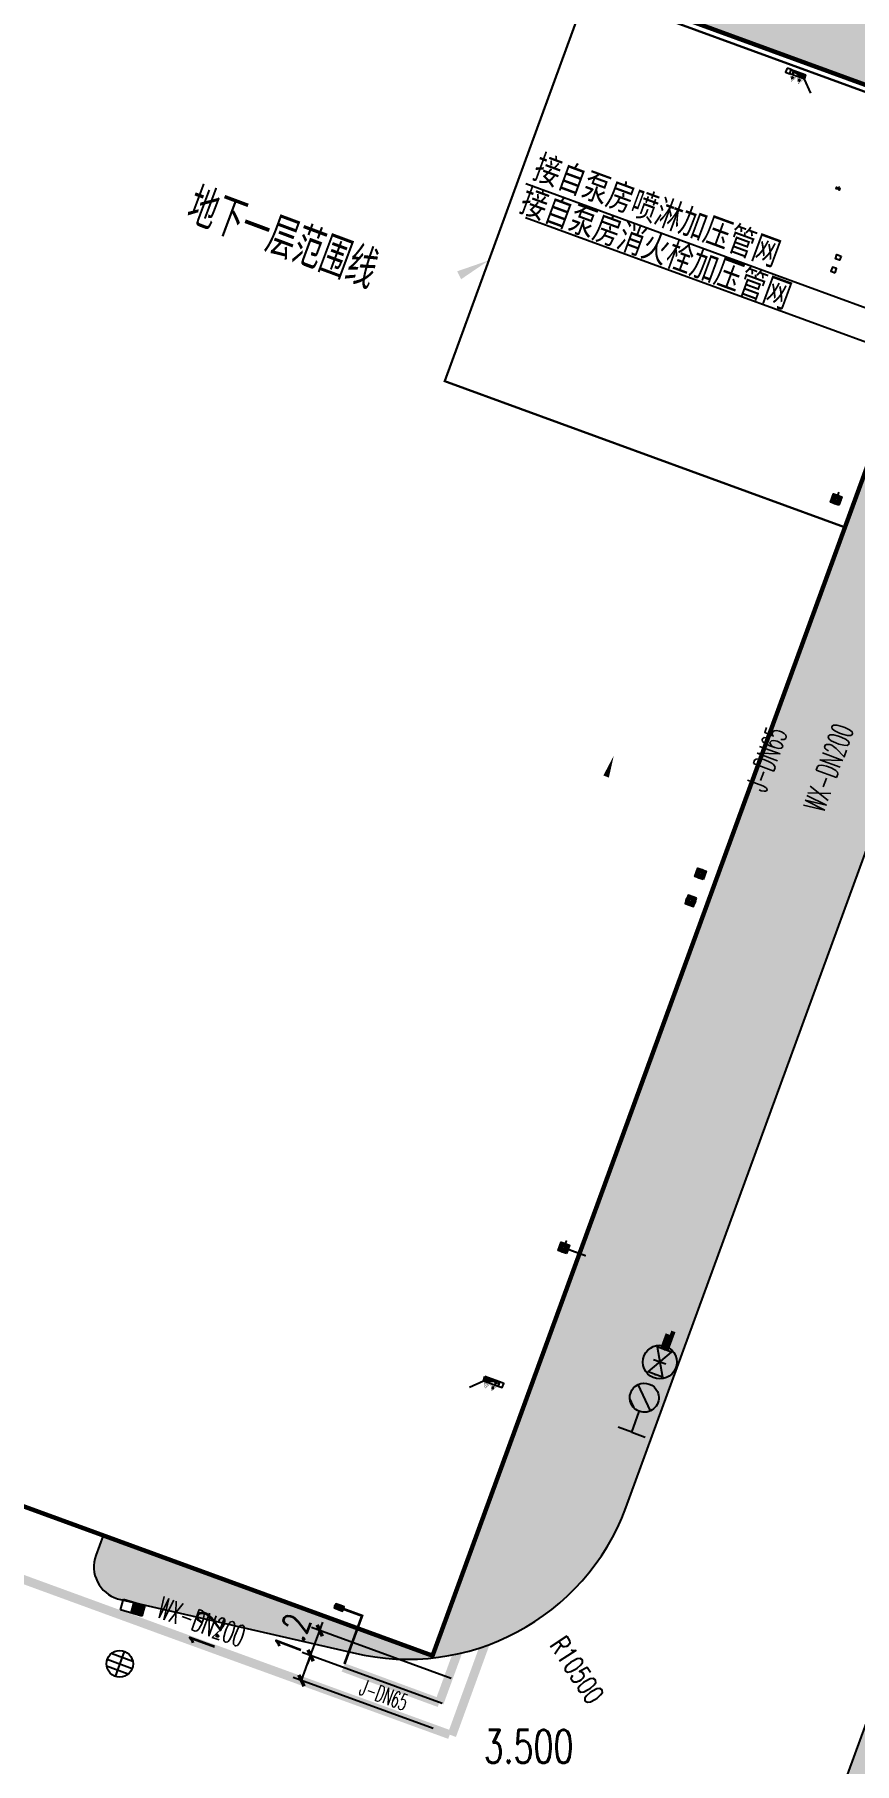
# Model space of a CAD drawing. Extents: x -11 to 40589024741, y -2 to 3380586937.
# Drawn here: x 40588239671 to 40588276614, y 3380133046 to 3380210975 of the extents above; entities that cross this region are included whole.
import ezdxf

# ---------------------------------------------------------------- set-up
doc = ezdxf.new("R2010")
doc.units = 0
doc.header["$LTSCALE"] = 10
doc.header["$MEASUREMENT"] = 0
doc.linetypes.add('DASH', pattern=[0.35, 0.25, -0.1])
doc.layers.get('Defpoints').update_dxf_attribs({"color": 210})
for name, color, linetype in [('0-WALL', 252, 'Continuous'), ('1-单体雨水', 131, 'Continuous'), ('DIM_污水', 2, 'Continuous'), ('EQUIP_消火栓', 7, 'Continuous'), ('EVALVE_喷淋', 7, 'Continuous'), ('FM_ZF消防', 1, 'Continuous'), ('Gps-ZF雨水', 4, 'TG_Y'), ('SB_ZF消火栓', 10, 'Continuous'), ('SB_ZF消火栓M', 10, 'Continuous'), ('TEXT_消防', 1, 'Continuous'), ('TEXT_给水', 3, 'Continuous'), ('TWT_雨水口', 4, 'Continuous'), ('WELL_雨水', 4, 'Continuous')]:
    doc.layers.add(name, color=color, linetype=linetype)
for name, color, linetype, lineweight in [('GPS-ZF消防', 1, 'TG_X', 60), ('GPS-ZF给水', 3, 'TG_J', 60), ('LG-ZF污水', 2, 'Continuous', 60), ('LG-ZF给水', 3, 'Continuous', 60), ('LG-ZF雨水', 4, 'Continuous', 60)]:
    doc.layers.add(name, color=color, linetype=linetype, lineweight=lineweight)
doc.styles.add('-宋体', font='', dxfattribs={"width": 0.75})
doc.styles.add('_TCH_DIM', font='SIMPLEX', dxfattribs={"bigfont": 'GBCBIG'})
doc.styles.add('_TCH_DIM_T3', font='SIMPLEX', dxfattribs={"width": 0.7058823529411765, "bigfont": 'GBCBIG'})
doc.styles.add('_TWT_PIPEDN', font='SIMPLEX', dxfattribs={"width": 0.6, "height": 3, "bigfont": 'HZTXT'})
doc.styles.add('A-STANDARD', font='SIMPLEX', dxfattribs={"bigfont": 'GBCBIG'})
doc.styles.add('TG_LINETYPE', font='SIMPLEX', dxfattribs={"width": 0.8, "height": 3.5, "bigfont": 'HZTXT'})
doc.styles.get('-宋体').set_extended_font_data('SimSun')
doc.linetypes.add('TG_J', pattern='A,2,-0.3,["J",TG_LINETYPE,S=0.1,R=0,X=-0.23,Y=-0.15],0', length=2.3)
doc.linetypes.add('TG_WX', pattern='A,3,-0.6,["WX",TG_LINETYPE,S=0.1,R=0,X=-0.52,Y=-0.15],0', length=3.6)
doc.linetypes.add('TG_X', pattern='A,5,-0.3,["X",TG_LINETYPE,S=0.1,R=0,X=-0.23,Y=-0.15],0', length=5.3)
doc.linetypes.add('TG_Y', pattern='A,2,-0.3,["Y",TG_LINETYPE,S=0.1,R=0,X=-0.25,Y=-0.15],0', length=2.3)
doc.dimstyles.new('_TCH_ARCH&&400', dxfattribs={"dimtxt": 1190, "dimasz": 400, "dimexe": 400, "dimexo": 400, "dimgap": 505.0000000000001, "dimtad": 1, "dimdec": 1, "dimlfac": 0.001, "dimzin": 0, "dimdsep": 46, "dimtxsty": '_TCH_DIM_T3', "dimblk": 'ARCHTICK', "dimcen": 0.09, "dimclrt": 7, "dimazin": 2, "dimtfac": 1, "dimtdec": 1, "dimtix": 1, "dimtmove": 2, "dimatfit": 3, "dimfxl": 1, "dimtolj": 1, "dimtzin": 0, "dimarcsym": 0})
pattern_1 = [(359.7997433640027, (40586781652.23563, 3380096977.4066), (1605.582436069864, 1594.398018370558), [240, -48, 64, -48, 240, -960]), (359.7997433640027, (40586781572.40391, 3380097025.685915), (1605.582436069864, 1594.398018370558), [160, -120, 240, -120, 160, -800]), (359.7997433640027, (40586782134.63737, 3380097663.72473), (1605.582436069864, 1594.398018370558), [200, -80, 200, -1120]), (359.7997433640027, (40586781335.7607, 3380097986.51888), (1605.582436069864, 1594.398018370558), [80, -160, 80, -1280]), (89.79974336400268, (40586781495.75972, 3380097985.959663), (-1594.398018370558, 1605.582436069864), [143.9999999999999, -1456]), (89.79974336400268, (40586781972.40147, 3380097024.28786), (-1594.398018370558, 1605.582436069864), [159.9999999999999, -1440]), (89.79974336400268, (40586782374.6359, 3380097662.8859), (-1594.398018370558, 1605.582436069864), [159.9999999999999, -1440]), (44.79974336400269, (40586782180.34427, 3380097007.560975), (5.59220884975889, 1599.99022725065), [160, -2102.7416992]), (134.7997433640026, (40586781764.34681, 3380097009.014949), (-1599.99022725065, 5.59220884975889), [160, -2102.741699199999]), (63.23469218400269, (40586782132.37251, 3380097015.728695), (5.59220893125007, 1599.990227220076), [160, -3417.7087632]), (75.76349989400268, (40586782052.40098, 3380097024.008257), (5.592208906717815, 1599.990226980322), [159.9999999999999, -6436.969001599999]), (75.76349989400268, (40586782454.63541, 3380097662.606292), (5.592208906717815, 1599.990226980322), [128, -6468.969001599999]), (75.76349989400268, (40586781527.75951, 3380097985.847823), (5.592208906717815, 1599.990226980322), [112, -6484.969001599998]), (103.8359868340026, (40586781892.40195, 3380097024.567471), (5.592208790911286, 1599.990226980727), [160, -6436.9690016]), (103.8359868340026, (40586782294.63638, 3380097663.165513), (5.592208790911286, 1599.990226980727), [128, -6468.9690016]), (103.8359868340026, (40586781463.75992, 3380097986.071505), (5.592208790911286, 1599.990226980727), [112, -6484.9690016]), (116.3647945640027, (40586781812.37448, 3380097016.847134), (5.592208209553519, 1599.990227222598), [159.9999999999999, -3417.706876319998])]

# ---------------------------------------------------------------- blocks, each defined once
blk = doc.blocks.new('A$C5D961328')
at = {"layer": 'SB_ZF消火栓'}
blk.add_hatch(color=256, dxfattribs=at).paths.add_polyline_path([(0.03306321617856156, 39.99165254246327), (700.0330632161786, 39.99165254246327), (700.0330632161786, 239.9916525424633)])
at = {"layer": 'SB_ZF消火栓', "linetype": 'Continuous'}
h = blk.add_hatch(dxfattribs=at)
h.set_pattern_fill('ANSI31', color=256, scale=129.3304319997598, angle=270, style=0)
h.set_pattern_definition([(44.99999999999999, (-18410.04444813095, -5691.867754715495), (11.43130318510198, -11.43130318510198), [])])
h.paths.add_polyline_path([(227.5258717204415, 343.3663691864058), (227.5258717204415, 427.4436816851376), (152.9473650656146, 427.4436816851376), (152.9473650656146, 343.3663691864058)])
h = blk.add_hatch(dxfattribs=at)
h.set_pattern_fill('ANSI31', color=256, scale=129.3304319997598, angle=270, style=0)
h.set_pattern_definition([(44.99999999999999, (-18087.50355421724, -5691.867754715495), (11.43130318510198, -11.43130318510198), [])])
h.paths.add_polyline_path([(550.0667656341539, 343.3663691864058), (550.0667656341539, 427.4436816851376), (475.4882589788613, 427.4436816851376), (475.4882589788613, 343.3663691864058)])
at = {"layer": 'SB_ZF消火栓'}
for p, q in [((700.0330632161786, 239.9916525424633), (0.03306321617856156, 239.9916525424633)), ((0.03306321617856156, 239.9916525424633), (0.03306321617856156, 39.99165254246327)), ((700.0330632161786, 239.9916525424633), (0.03306321617856156, 39.99165254246327)), ((0.03306321617856156, 39.99165254246327), (700.0330632161786, 39.99165254246327)), ((1195.007810046765, 734.9663993730501), (700.0330632161786, 239.9916525424633)), ((700.0330632161786, 239.9916525424633), (700.0330632161786, 39.99165254246327))]:
    blk.add_line(p, q, dxfattribs=at)
at = {"layer": 'SB_ZF消火栓', "linetype": 'Continuous'}
for points, const_width in [([(311.6345487593644, 320.6704251095362), (190.3130340618518, 530.8054526171472), (68.99151936387352, 320.6704251095362), (311.6345487593644, 320.6704251095362), (190.3130340618518, 530.8054526171472)], 12.93304319997598), ([(227.5258717204415, 343.3663691864058), (227.5258717204415, 427.4436816851376), (152.9473650656146, 427.4436816851376), (152.9473650656146, 343.3663691864058), (227.5258717204415, 343.3663691864058)], 7.759825919985592), ([(634.1754426728439, 320.6704251095362), (512.8539279753313, 530.8054526171472), (391.5324132775859, 320.6704251095362), (634.1754426728439, 320.6704251095362), (512.8539279753313, 530.8054526171472)], 12.93304319997598), ([(550.0667656341539, 343.3663691864058), (550.0667656341539, 427.4436816851376), (475.4882589788613, 427.4436816851376), (475.4882589788613, 343.3663691864058), (550.0667656341539, 343.3663691864058)], 7.759825919985592)]:
    blk.add_lwpolyline(points, dxfattribs=dict(at, const_width=const_width))
at = {"layer": 'SB_ZF消火栓', "color": 1}
blk.add_circle((140.0330632161786, 139.9916525424633), 32.5, dxfattribs=at)
blk = doc.blocks.new('_ArchTick')
at = {"color": 0, "linetype": 'ByBlock', "const_width": 0.4}
blk.add_lwpolyline([(-0.5, -0.5), (0.5, 0.5)], dxfattribs=at)
blk = doc.blocks.new('*D1160')
at = {"layer": 'Defpoints', "color": 0, "transparency": 16777216}
for p in [(40588252521.41479, 3380139035.83215), (40588258824.58397, 3380136732.905333), (40588258412.77676, 3380135605.778532)]:
    blk.add_point(p, dxfattribs=at)
at = {"layer": 'TEXT_消防', "color": 0, "lineweight": -2, "transparency": 16777216}
for p, q in [((40588252521.41479, 3380139035.83215), (40588252658.68385, 3380139411.541082)), ((40588252109.60757, 3380137908.705349), (40588252521.41479, 3380139035.83215)), ((40588258448.87504, 3380136870.174404), (40588252145.70586, 3380139173.101219)), ((40588258037.06783, 3380135743.047604), (40588251733.89864, 3380138045.974419)), ((40588252109.60757, 3380137908.705349), (40588251972.3385, 3380137532.996416))]:
    blk.add_line(p, q, dxfattribs=at)
at = {"layer": 'TEXT_消防', "color": 0, "lineweight": -2, "transparency": 16777216, "xscale": 400, "yscale": 400, "zscale": 400}
for p, rotation in [((40588252521.41479, 3380139035.83215), 249.9297109899906), ((40588252109.60757, 3380137908.705349), 69.92971098999064)]:
    blk.add_blockref('_ArchTick', p, dxfattribs=dict(at, rotation=rotation))
at = {"layer": 'TEXT_消防', "color": 7, "transparency": 16777216, "insert": (40588251282.31161, 3380138849.758698), "char_height": 1190, "attachment_point": 5, "rotation": 69.92971098999065, "style": '_TCH_DIM_T3'}
blk.add_mtext('\\A1;1.2', dxfattribs=at)
blk = doc.blocks.new('*D1161')
at = {"layer": 'Defpoints', "color": 0, "transparency": 16777216}
for p in [(40588252109.6076, 3380137908.705343), (40588258412.77676, 3380135605.77853), (40588258000.96955, 3380134478.651731)]:
    blk.add_point(p, dxfattribs=at)
at = {"layer": 'TEXT_消防', "color": 0, "lineweight": -2, "transparency": 16777216}
for p, q in [((40588251697.80038, 3380136781.578545), (40588252109.6076, 3380137908.705343)), ((40588258037.06783, 3380135743.047602), (40588251733.89867, 3380138045.974415)), ((40588257625.26062, 3380134615.920803), (40588251322.09145, 3380136918.847616))]:
    blk.add_line(p, q, dxfattribs=at)
at = {"layer": 'TEXT_消防', "color": 0, "lineweight": -2, "transparency": 16777216, "xscale": 400, "yscale": 400, "zscale": 400}
for p, rotation in [((40588252109.6076, 3380137908.705343), 69.9297109587382), ((40588251697.80038, 3380136781.578545), 249.9297109587382)]:
    blk.add_blockref('_ArchTick', p, dxfattribs=dict(at, rotation=rotation))
at = {"layer": 'TEXT_消防', "color": 7, "transparency": 16777216, "insert": (40588247392.68565, 3380138993.288265), "char_height": 1190, "attachment_point": 5, "rotation": 69.9297109587382, "style": '_TCH_DIM_T3'}
blk.add_mtext('\\A1;1.2', dxfattribs=at)
blk = doc.blocks.new('$VALVE$00000296')
for points in [[(-125, 72.16878364870354), (-125, -72.16878364870354), (125, 72.16878364870354), (125, -72.16878364870354), (-125, 72.16878364870354)], [(0, 60.22559497023212), (0, -63.5535608260252)]]:
    blk.add_lwpolyline(points)
for p in [(-125, 0), (125, 0)]:
    blk.add_point(p)
blk = doc.blocks.new('$TwtSys$00000385')
for p, q in [((-7.275957614183426e-12, 331.4491123446078), (-130.0000000000073, 331.4491123446078)), ((-7.275957614183426e-12, 331.4491123446078), (-7.275957614183426e-12, 130.7612679812282)), ((-7.275957614183426e-12, 331.4491123446078), (129.9999999999927, 331.4491123446078)), ((92.46217930607963, 92.46217930608145), (-92.46217930607963, -92.46217930608145))]:
    blk.add_line(p, q)
for start, end in [(134.9999999999263, 314.9999999999263), (314.9999999999263, 134.9999999999263)]:
    blk.add_arc((-7.275957614183426e-12, -7.275957614183426e-12), 130.761267981236, start, end)
at = {"color": 0}
for points in [[(-33.90529490958579, 126.5362832450082), (-126.5362832450264, 33.90529490956942), (33.90529490821791, 126.5362832436604), (-126.5362832436804, -33.90529490823246)], [(-92.63098833544791, 92.63098833542972), (-92.63098833544791, 92.63098833542972), (-33.90529490958579, 126.5362832450082), (-126.5362832450264, 33.90529490956942)], [(33.90529490821791, 126.5362832436604), (-126.5362832436804, -33.90529490823246), (92.63098833542608, 92.63098833542972), (-92.63098833544791, -92.63098833544427)]]:
    blk.add_solid(points, dxfattribs=at)
blk = doc.blocks.new('$TwtSys$00000424')
for p, q in [((-500, 250), (500, 250)), ((-500, -250), (-500, 250)), ((0, -250), (0, 250)), ((500, 250), (500, -250)), ((500, -250), (-500, -250))]:
    blk.add_line(p, q)
blk.add_solid([(0, 250), (500, 250), (0, -250), (500, -250)])
blk = doc.blocks.new('$TWTSYS$00000375')
for p, q in [((-0.5, 0, 1e-08), (0.5, 0, 1e-08)), ((0.4330127018911298, 0.25, 1e-08), (-0.4330127018911298, 0.25, 1e-08)), ((0, 0.5, 1e-08), (0, -0.5, 1e-08)), ((0.4330127018911298, -0.25, 1e-08), (-0.4330127018911298, -0.25, 1e-08))]:
    blk.add_line(p, q)
blk.add_circle((0, 0, 1e-08), 0.5)
blk = doc.blocks.new('$EVALVE$00000030')
for p in [(0, 0), (86.96662483444015, 124.2674372167858)]:
    blk.add_line(p, (0, 124.2674372167858))
blk.add_lwpolyline([(-125.1919539347655, -72.2796083046087), (125.1919539347655, 72.27960830461234), (125.1919539347618, -72.2796083046087), (-125.1919539347618, 72.27960830461234)], close=True)
for p in [(-125.1919539347655, 1.818989403545856e-12), (125.1919539347655, 1.818989403545856e-12)]:
    blk.add_point(p)

msp = doc.modelspace()

# ---------------------------------------------------------------- hatches: boundary and pattern name
at = {"layer": '0-WALL'}
h = msp.add_hatch(dxfattribs=at)
h.set_pattern_fill('草坪或沼泽', color=256, scale=400, angle=-0.2002566359973439)
h.set_pattern_definition(pattern_1)
edge = h.paths.add_edge_path()
edge.add_arc((40588256482.36377, 3380148241.249772), 10500.95958867027, 256.5297361360057, 339.5133817856907)
edge.add_line((40588266319.17924, 3380144566.033554), (40588285667.68555, 3380197522.582138))
edge.add_arc((40588275827.97918, 3380201190.684903), 10501.18082145006, 339.5552594276493, 430.4701129851342)
edge.add_line((40588279338.50843, 3380211087.703796), (40588271636.89354, 3380213901.566877))
edge.add_arc((40588270703.6708, 3380211047.29933), 3002.956530078024, 71.8944816088094, 159.9065925788924)
edge.add_line((40588267883.49287, 3380212078.969958), (40588282723.99582, 3380206656.841764))
edge.add_line((40588282723.99582, 3380206656.841767), (40588257603.73141, 3380137902.038677))
edge.add_line((40588257603.73141, 3380137902.038672), (40588242762.90747, 3380143324.272463))
edge.add_line((40588242762.90747, 3380143324.272465), (40588242433.72628, 3380142422.314069))
edge.add_arc((40588243848.67001, 3380141907.959991), 1505.531773620441, 160.0230061095464, 253.015376125595)
edge.add_line((40588243408.88152, 3380140468.09471), (40588254036.26315, 3380138029.161638))
h = msp.add_hatch(dxfattribs=at)
h.set_pattern_fill('草坪或沼泽', color=256, scale=400, angle=-0.2002566359973439)
h.set_pattern_definition(pattern_1)
h.paths.add_polyline_path([(40588273800.49271, 3380125702.984523), (40588268634.49527, 3380127590.434256), (40588268252.82684, 3380126545.798071), (40588274641.99402, 3380125092.276296), (40588297046.41009, 3380186412.359909), (40588292162.19357, 3380188196.857928), (40588295027.68537, 3380196039.782061), (40588293806.21443, 3380196486.058917), (40588289224.85595, 3380183946.774191), (40588294390.85478, 3380182059.323945)])
at = {"layer": 'GPS-ZF消防', "linetype": 'TG_WX'}
for points in [[(40588268294.09689, 3380152366.164179), (40588268362.75226, 3380152554.01103), (40588268550.59911, 3380152485.355661)], [(40588268294.09689, 3380152366.164179), (40588268481.94374, 3380152297.508806), (40588268550.59911, 3380152485.355661)], [(40588245473.65286, 3380139033.812368), (40588245404.9975, 3380138845.965513), (40588245405.14806, 3380138845.910486)], [(40588245473.65286, 3380139033.812368), (40588245405.29884, 3380138845.855652), (40588245405.14806, 3380138845.910486)]]:
    msp.add_hatch(color=256, dxfattribs=at).paths.add_polyline_path(points)
at = {"layer": 'GPS-ZF给水'}
for points in [[(40588254428.27264, 3380139701.072821), (40588254448.86301, 3380139757.429161), (40588254505.21935, 3380139736.838802)], [(40588254428.27264, 3380139701.072821), (40588254484.62898, 3380139680.482461), (40588254505.21935, 3380139736.838802)]]:
    msp.add_hatch(color=256, dxfattribs=at).paths.add_polyline_path(points)

# ---------------------------------------------------------------- linework, layer by layer
at = {"layer": '0-WALL', "color": 20, "true_color": 0xf72408, "const_width": 200.0000000000001}
msp.add_lwpolyline([(40588089757.16908, 3380219628.731724), (40588083180.85894, 3380201629.203375), (40588257603.73141, 3380137902.038649), (40588282723.98868, 3380206656.82238), (40588124769.27721, 3380264367.177512)], close=True, dxfattribs=at)
at = {"layer": '0-WALL'}
msp.add_lwpolyline([(40588254036.26315, 3380138029.161638, 0.3787845087038603), (40588266319.17924, 3380144566.033554), (40588285667.68555, 3380197522.582138, 0.4188980193903414), (40588279338.50843, 3380211087.703796), (40588271636.89354, 3380213901.566877, 0.4040876973420625), (40588267883.49287, 3380212078.969958), (40588282723.99582, 3380206656.841767), (40588257603.73141, 3380137902.038672), (40588242762.90747, 3380143324.272465), (40588242433.72628, 3380142422.314069, 0.4295944692160906), (40588243408.88152, 3380140468.09471)], format="xyb", close=True, dxfattribs=at)
at = {"layer": '0-WALL', "color": 20, "linetype": 'DASH', "ltscale": 5, "true_color": 0xf72408, "const_width": 100}
msp.add_lwpolyline([(40588258152.52041, 3380195352.59972), (40588276186.54923, 3380188763.684468), (40588282621.0011, 3380206374.943059), (40588264586.97227, 3380212963.858315)], close=True, dxfattribs=at)
at = {"layer": '0-WALL'}
for points in [[(40588246197.08829, 3380202044.119022, 0, 0, 0), (40588255630.687, 3380198532.665508, 0, 0, 0), (40588260142.17979, 3380200798.348118, 0, 400.0000000000001, 0), (40588258801.72198, 3380200125.16696, 0, 0, 0)], [(40588264564.99603, 3380135057.485942, 0, 0, 0), (40588262172.08588, 3380138709.929956, 198, 0, 0), (40588261843.27689, 3380139211.811069, 0, 0, 0)]]:
    msp.add_lwpolyline(points, format="xyseb", dxfattribs=at)
msp.add_lwpolyline([(40588273800.49271, 3380125702.984523), (40588268634.49527, 3380127590.434256), (40588268252.82684, 3380126545.798071), (40588274641.99402, 3380125092.276296), (40588297046.41009, 3380186412.359909), (40588292162.19357, 3380188196.857928), (40588295027.68537, 3380196039.782061), (40588293806.21443, 3380196486.058917), (40588289224.85595, 3380183946.774191), (40588294390.85478, 3380182059.323945)], close=True, dxfattribs=at)
at = {"layer": '1-单体雨水', "ltscale": 1.5, "const_width": 90}
msp.add_lwpolyline([(40588264513.17204, 3380155925.481435), (40588263663.41854, 3380156235.947489)], dxfattribs=at)
at = {"layer": 'Defpoints', "color": 7}
for points in [[(40588273582.36942, 3380209464.53441), (40588273513.73489, 3380209276.679944), (40588273701.58935, 3380209208.04541), (40588273770.22388, 3380209395.899877)], [(40588276015.05488, 3380200989.918064), (40588275946.42034, 3380200802.063597), (40588275758.56588, 3380200870.69813), (40588275827.20041, 3380201058.552598)], [(40588275740.51675, 3380200238.500196), (40588275809.15128, 3380200426.354662), (40588275621.29681, 3380200494.989196), (40588275552.66228, 3380200307.134729)], [(40588275914.68276, 3380189767.969867), (40588275538.97383, 3380189905.238934), (40588275676.2429, 3380190280.947868), (40588276051.95183, 3380190143.678801)], [(40588269801.697, 3380172890.872811), (40588269425.98807, 3380173028.141878), (40588269563.25713, 3380173403.850812), (40588269938.96606, 3380173266.581745)], [(40588269492.8416, 3380172045.527709), (40588269117.13267, 3380172182.796776), (40588268979.86359, 3380171807.087842), (40588269355.57253, 3380171669.818775)], [(40588263641.74762, 3380156030.934388), (40588263266.03868, 3380156168.203455), (40588263403.30775, 3380156543.912389), (40588263779.01669, 3380156406.643322)], [(40588260554.60123, 3380150057.612779), (40588260742.4557, 3380149988.978245), (40588260811.09023, 3380150176.832712), (40588260623.23576, 3380150245.467246)], [(40588253172.90134, 3380140053.270055), (40588253360.75581, 3380139984.635522), (40588253429.39034, 3380140172.489989), (40588253241.53587, 3380140241.124523)], [(40588253360.75581, 3380139984.635522), (40588253548.61028, 3380139916.000988), (40588253617.24481, 3380140103.855455), (40588253429.39034, 3380140172.489989)]]:
    msp.add_lwpolyline(points, close=True, dxfattribs=at)
at = {"layer": 'DIM_污水'}
msp.add_lwpolyline([(40588264867.50751, 3380176015.809541, 0, 0, 0), (40588265770.07661, 3380178468.886597, 0, 266.6666666666667, 0), (40588265424.77421, 3380177530.395121, 0, 0, 0)], format="xyseb", dxfattribs=at)
at = {"layer": 'FM_ZF消防'}
msp.add_circle((40588267844.65993, 3380151136.466941), 760.1225717542178, dxfattribs=at)
at = {"layer": 'GPS-ZF消防', "linetype": 'TG_WX', "ltscale": 0.5, "const_width": 400}
for points in [[(40588265422.26176, 3380153415.779306), (40588277587.55022, 3380186857.118058)], [(40588176359.4953, 3380164294.058368), (40588245473.65286, 3380139033.812368)], [(40588265027.89915, 3380152331.710176), (40588265422.26176, 3380153415.779306)], [(40588265422.26176, 3380153415.779309), (40588268294.09689, 3380152366.164176)], [(40588258470.86091, 3380134306.972152), (40588265027.89915, 3380152331.710176)], [(40588264377.92378, 3380150553.322901), (40588265027.89915, 3380152331.710178)], [(40588268051.42096, 3380151702.182472), (40588268294.09689, 3380152366.164176)], [(40588267244.48173, 3380149494.329032), (40588267639.48874, 3380150575.101355)], [(40588245473.65286, 3380139033.812368), (40588258376.93367, 3380134341.289421)]]:
    msp.add_lwpolyline(points, dxfattribs=at)
at = {"layer": 'GPS-ZF给水', "ltscale": 0.5, "const_width": 400}
for points in [[(40588257907.41321, 3380135778.95119), (40588285821.9894, 3380212284.128744)], [(40588253630.45451, 3380137526.649551), (40588253633.42566, 3380137525.556365)], [(40588253577.47083, 3380137372.406611), (40588257907.39336, 3380135778.896789)]]:
    msp.add_lwpolyline(points, dxfattribs=at)
at = {"layer": 'GPS-ZF给水', "ltscale": 0.2, "const_width": 120}
for points in [[(40588253582.92754, 3380140009.928222), (40588254428.27264, 3380139701.072821)], [(40588253633.42566, 3380137525.556365), (40588254428.27264, 3380139701.072821)]]:
    msp.add_lwpolyline(points, dxfattribs=at)
at = {"layer": 'Gps-ZF雨水', "ltscale": 0.15, "const_width": 90}
for points in [[(40588275846.93873, 3380190165.349718), (40588275915.57328, 3380190353.204227)], [(40588263574.00358, 3380156428.31424), (40588263642.63813, 3380156616.168749)]]:
    msp.add_lwpolyline(points, dxfattribs=at)
at = {"layer": 'LG-ZF污水'}
for radius in [55, 40]:
    msp.add_circle((40588253301.14584, 3380140112.880023), radius, dxfattribs=at)
at = {"layer": 'LG-ZF给水'}
msp.add_circle((40588253489.00031, 3380140044.245489), 50, dxfattribs=at)
at = {"layer": 'LG-ZF雨水'}
for centre, radius in [((40588275795.46283, 3380190024.458868), 150), ((40588275795.46283, 3380190024.458868), 120), ((40588269682.47707, 3380173147.361811), 150), ((40588269682.47707, 3380173147.361811), 120), ((40588269236.3526, 3380171926.307775), 150), ((40588269236.3526, 3380171926.307775), 120), ((40588263522.52769, 3380156287.423389), 150), ((40588263522.52769, 3380156287.423389), 120)]:
    msp.add_circle(centre, radius, dxfattribs=at)
at = {"layer": 'TEXT_给水', "color": 6}
msp.add_line((40588277173.21657, 3380198628.023411), (40588261802.45522, 3380204243.886885), dxfattribs=at)
at = {"layer": 'TEXT_给水', "color": 1}
msp.add_line((40588277159.73106, 3380197102.542434), (40588261788.96971, 3380202718.405908), dxfattribs=at)

# ---------------------------------------------------------------- block references
at = {"layer": 'EQUIP_消火栓', "xscale": 5, "yscale": -5, "zscale": 5, "rotation": 339.9170033729048}
msp.add_blockref('$TwtSys$00000385', (40588267145.86611, 3380149530.384048), dxfattribs=at)
at = {"layer": 'EVALVE_喷淋', "xscale": 0.6, "yscale": 0.6, "zscale": 0.6, "rotation": 339.9297114657517}
msp.add_blockref('$EVALVE$00000030', (40588275864.41484, 3380204030.136565), dxfattribs=at)
at = {"layer": 'FM_ZF消防', "xscale": 4.8, "yscale": -4.8, "zscale": 4.8, "rotation": 69.92335630346972}
msp.add_blockref('$VALVE$00000296', (40588267845.45485, 3380151138.641913), dxfattribs=at)
at = {"layer": 'SB_ZF消火栓M', "xscale": -1, "rotation": 159.9297115541991}
msp.add_blockref('A$C5D961328', (40588273783.91687, 3380209433.474277), dxfattribs=at)
at = {"layer": 'SB_ZF消火栓M', "rotation": 159.9297115541991}
msp.add_blockref('A$C5D961328', (40588260636.99087, 3380150283.018952), dxfattribs=at)
at = {"layer": 'TWT_雨水口', "rotation": 343.9796269420964}
msp.add_blockref('$TwtSys$00000424', (40588244088.70696, 3380140067.185908), dxfattribs=at)
at = {"layer": 'WELL_雨水', "xscale": 1200, "yscale": 1200, "zscale": 1200, "rotation": 339.79974336667}
msp.add_blockref('$TWTSYS$00000375', (40588243507.06676, 3380137532.752937), dxfattribs=at)

# ---------------------------------------------------------------- texts
at = {"layer": '0-WALL', "color": 7, "style": 'A-STANDARD'}
msp.add_text('地下一层范围线', height=1762.962962962963, rotation=339.5833034089329, dxfattribs=at).set_placement((40588246380.232, 3380202536.138708))
at = {"layer": '0-WALL', "color": 7, "style": '_TCH_DIM', "width": 0.7058823529411765}
msp.add_text('R10500', height=892.5, rotation=303.2309382959643, dxfattribs=at).set_placement((40588262843.19278, 3380138376.709511))
at = {"layer": '0-WALL', "color": 7, "style": 'A-STANDARD', "width": 0.7058823529411765}
msp.add_text('3.500', height=1487.5, dxfattribs=at).set_placement((40588259907.85482, 3380133065.225947))
at = {"layer": 'TEXT_消防', "style": '_TWT_PIPEDN', "width": 0.5571428571428572}
for rotation, p in [(70.0096278612799, (40588275218.89255, 3380175861.64386)), (339.9233450519649, (40588245126.92872, 3380139660.852848))]:
    msp.add_text('WX-DN200', height=979.9999999999999, rotation=rotation, dxfattribs=at).set_placement(p)
at = {"layer": 'TEXT_给水', "color": 6, "style": '-宋体', "width": 0.75}
msp.add_text('接自泵房喷淋加压管网', height=1139.240506329114, rotation=339.7997435250525, dxfattribs=at).set_placement((40588262065.50922, 3380204548.771955))
at = {"layer": 'TEXT_给水', "color": 1, "style": '-宋体', "width": 0.75}
msp.add_text('接自泵房消火栓加压管网', height=1139.240506329114, rotation=339.7997435250525, dxfattribs=at).set_placement((40588261466.02894, 3380203044.458271))
at = {"layer": 'TEXT_给水', "style": '_TWT_PIPEDN', "width": 0.5571428571428572}
for height, rotation, p in [(979.9999999999999, 69.95440363546943, (40588272614.36606, 3380176768.10054)), (734.9999999999999, 339.7952388340581, (40588254255.66273, 3380136165.784258))]:
    msp.add_text('J-DN65', height=height, rotation=rotation, dxfattribs=at).set_placement(p)

# ---------------------------------------------------------------- dimensions: what is measured, and where the dimension line sits
at = {"layer": 'TEXT_消防'}
dim = msp.add_linear_dim(base=(40588252109.6076, 3380137908.705343), p1=(40588258000.96954, 3380134478.651731), p2=(40588258412.77676, 3380135605.778529), angle=69.92971095092507, dimstyle='_TCH_ARCH&&400', dxfattribs=at)
dim.commit()
dim.dimension.update_dxf_attribs({"geometry": '*D1161', "text_midpoint": (40588247392.68565, 3380138993.288265), "dimtype": 129})
dim = msp.add_aligned_dim(p1=(40588258412.77676, 3380135605.778533), p2=(40588258824.58397, 3380136732.905334), distance=6710.693977114644, dimstyle='_TCH_ARCH&&400', dxfattribs=at)
dim.commit()
dim.dimension.update_dxf_attribs({"geometry": '*D1160', "text_midpoint": (40588251282.31161, 3380138849.758698)})

doc.saveas('drawing.dxf')
